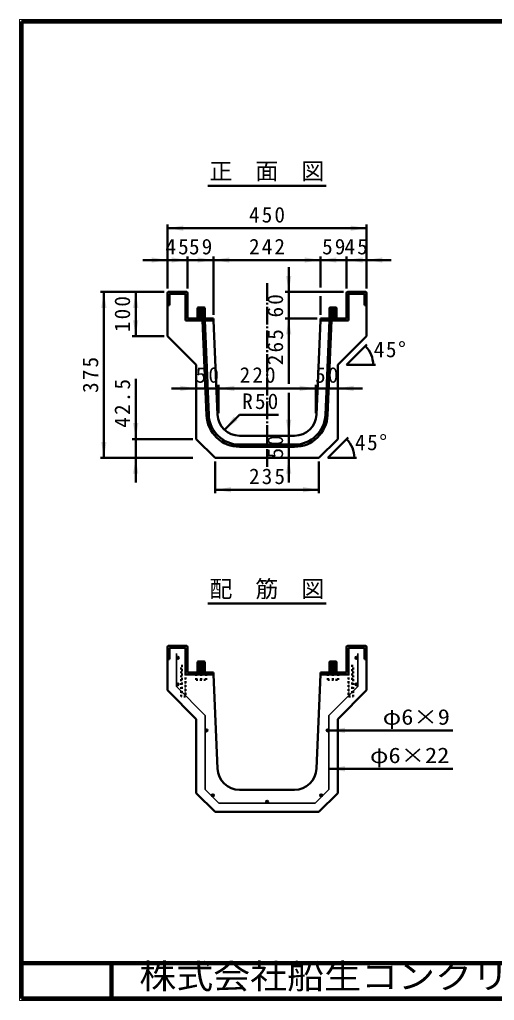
# Model space of a CAD drawing. Units: millimetres, scale not verified. Extents: x 100 to 4105, y 100 to 2870.
# Drawn here: x 100 to 1442, y 100 to 2870 of the extents above; entities that cross this region are included whole.
import ezdxf
from ezdxf.enums import TextEntityAlignment as Align

# ---------------------------------------------------------------- set-up
doc = ezdxf.new("R2010")
doc.units = ezdxf.units.MM
doc.header["$LTSCALE"] = 5
doc.linetypes.add('USER1', pattern=[2.2, 1, -1.2])
doc.linetypes.add('USER2', pattern=[13.4, 10, -1.2, 1, -1.2])
doc.layers.add('V-nasSTD', color=7, linetype='Continuous', lineweight=50)
doc.styles.add('ＭＳ ゴシック', font='')
doc.styles.get('ＭＳ ゴシック').set_extended_font_data('MS Gothic')

msp = doc.modelspace()

# ---------------------------------------------------------------- hatches: boundary and pattern name
at = {"layer": 'V-nasSTD'}
for points in [[(563.249, 2288.464), (518.249, 2280.964), (563.249, 2273.464)], [(1035.749, 2273.464), (1080.749, 2280.964), (1035.749, 2288.464)], [(473.249, 2183.464), (518.249, 2190.964), (473.249, 2198.464)], [(529.499, 2183.464), (574.499, 2190.964), (529.499, 2198.464)], [(603.249, 2183.464), (648.249, 2190.964), (603.249, 2198.464)], [(693.249, 2198.464), (648.249, 2190.964), (693.249, 2183.464)], [(905.749, 2183.464), (950.749, 2190.964), (905.749, 2198.464)], [(995.749, 2198.464), (950.749, 2190.964), (995.749, 2183.464)], [(1069.499, 2198.464), (1024.499, 2190.964), (1069.499, 2183.464)], [(1125.749, 2198.464), (1080.749, 2190.964), (1125.749, 2183.464)], [(853.249, 2145.964), (860.749, 2100.964), (868.249, 2145.964)], [(345.749, 2055.964), (338.249, 2100.964), (330.749, 2055.964)], [(435.749, 2055.964), (428.249, 2100.964), (420.749, 2055.964)], [(568.874, 2095.027), (568.874, 2020.339), (648.249, 2020.339), (648.249, 2025.964), (623.874, 2025.964), (602.624, 2025.964), (574.499, 2025.964), (574.499, 2097.839, 0.41421), (571.374, 2100.964), (521.374, 2100.964, 0.41421), (518.249, 2097.839), (518.249, 2063.464), (523.874, 2063.464), (523.874, 2095.027), (524.187, 2095.339), (568.562, 2095.339)], [(1024.499, 2025.964), (996.374, 2025.964), (975.124, 2025.964), (950.749, 2025.964), (950.749, 2020.339), (1030.124, 2020.339), (1030.124, 2095.027), (1030.437, 2095.339), (1074.812, 2095.339), (1075.124, 2095.027), (1075.124, 2063.464), (1080.749, 2063.464), (1080.749, 2097.839, 0.41421), (1077.624, 2100.964), (1027.624, 2100.964, 0.41421), (1024.499, 2097.839)], [(868.249, 1980.964), (860.749, 2025.964), (853.249, 1980.964)], [(420.749, 2020.964), (428.249, 1975.964), (435.749, 2020.964)], [(554.499, 1820.964), (599.499, 1828.464), (554.499, 1835.964)], [(706.999, 1835.964), (661.999, 1828.464), (706.999, 1820.964)], [(891.999, 1820.964), (936.999, 1828.464), (891.999, 1835.964)], [(1044.499, 1820.964), (999.499, 1828.464), (1044.499, 1835.964)], [(705.549, 1748.871), (679.032, 1711.747), (716.155, 1738.264)], [(420.749, 1730.339), (428.249, 1685.339), (435.749, 1730.339)], [(853.249, 1739.714), (860.749, 1694.714), (868.249, 1739.714)], [(330.749, 1677.214), (338.249, 1632.214), (345.749, 1677.214)], [(435.749, 1587.214), (428.249, 1632.214), (420.749, 1587.214)], [(868.249, 1587.214), (860.749, 1632.214), (853.249, 1587.214)], [(697.624, 1549.714), (652.624, 1542.214), (697.624, 1534.714)], [(901.374, 1534.714), (946.374, 1542.214), (901.374, 1549.714)], [(543.249, 1067.57, 1), (550.749, 1067.57, 1)], [(1055.749, 1067.57, -1), (1048.249, 1067.57, -1)], [(543.249, 992.57, 1), (550.749, 992.57, 1)], [(1055.749, 992.57, -1), (1048.249, 992.57, -1)], [(624.499, 862.57, 1), (631.999, 862.57, 1)], [(974.499, 862.57, -1), (966.999, 862.57, -1)], [(1019.499, 870.07), (974.499, 862.57), (1019.499, 855.07)], [(1019.499, 761.599), (974.499, 754.099), (1019.499, 746.599)], [(643.739, 676.455, 1), (649.043, 681.758, 1)], [(955.259, 676.455, 1), (949.956, 681.758, 1)], [(799.499, 657.214, 1), (799.499, 664.714, 1)]]:
    msp.add_hatch(color=256, dxfattribs=at).paths.add_polyline_path(points)

# ---------------------------------------------------------------- linework, layer by layer
at = {"layer": 'V-nasSTD', "lineweight": 100}
for p, q in [((105, 2865), (105, 105)), ((4100, 2865), (105, 2865)), ((105, 205), (4100, 205)), ((360, 205), (360, 105)), ((105, 105), (4100, 105))]:
    msp.add_line(p, q, dxfattribs=at)
at = {"layer": 'V-nasSTD'}
for p, q in [((632.499, 2400.964), (966.499, 2400.964)), ((518.249, 2290.964), (518.249, 2110.964)), ((1080.749, 2280.964), (518.249, 2280.964)), ((1080.749, 2290.964), (1080.749, 2110.964)), ((518.249, 2190.964), (448.249, 2190.964)), ((574.499, 2190.964), (518.249, 2190.964)), ((574.499, 2200.964), (574.499, 2110.964)), ((648.249, 2190.964), (574.499, 2190.964)), ((648.249, 2200.964), (648.249, 2035.964)), ((950.749, 2190.964), (648.249, 2190.964)), ((950.749, 2200.964), (950.749, 2113.464)), ((950.749, 2190.964), (1024.499, 2190.964)), ((1024.499, 2200.964), (1024.499, 2110.964)), ((1024.499, 2190.964), (1080.749, 2190.964)), ((1080.749, 2190.964), (1150.749, 2190.964)), ((860.749, 2100.964), (860.749, 2170.964)), ((508.249, 2100.964), (328.249, 2100.964)), ((338.249, 2100.964), (338.249, 1632.214)), ((428.249, 2100.964), (428.249, 1975.964)), ((518.249, 2097.839), (518.249, 1975.964)), ((518.249, 2097.839), (518.249, 2063.464)), ((571.374, 2100.964), (521.374, 2100.964)), ((571.374, 2100.964), (521.374, 2100.964)), ((523.874, 2095.027), (524.187, 2095.339)), ((523.874, 2095.027), (523.874, 2063.464)), ((523.874, 2063.464), (523.874, 2095.027)), ((568.562, 2095.339), (524.187, 2095.339)), ((524.187, 2095.339), (568.562, 2095.339)), ((568.562, 2095.339), (568.874, 2095.027)), ((568.874, 2095.027), (568.874, 2020.339)), ((568.874, 2095.027), (568.874, 2020.339)), ((574.499, 2097.839), (574.499, 2025.964)), ((574.499, 2025.964), (574.499, 2097.839)), ((850.749, 2100.964), (1015.749, 2100.964)), ((860.749, 2100.964), (860.749, 2025.964)), ((950.749, 2088.464), (950.749, 2035.964)), ((1024.499, 2097.839), (1024.499, 2025.964)), ((1024.499, 2097.839), (1024.499, 2025.964)), ((1027.624, 2100.964), (1077.624, 2100.964)), ((1077.624, 2100.964), (1027.624, 2100.964)), ((1030.124, 2095.027), (1030.437, 2095.339)), ((1030.124, 2095.027), (1030.124, 2020.339)), ((1030.124, 2020.339), (1030.124, 2095.027)), ((1030.437, 2095.339), (1074.812, 2095.339)), ((1030.437, 2095.339), (1074.812, 2095.339)), ((1074.812, 2095.339), (1075.124, 2095.027)), ((1075.124, 2095.027), (1075.124, 2063.464)), ((1075.124, 2095.027), (1075.124, 2063.464)), ((1080.749, 1975.964), (1080.749, 2097.839)), ((1080.749, 2063.464), (1080.749, 2097.839)), ((523.874, 2063.464), (518.249, 2063.464)), ((518.249, 2063.464), (523.874, 2063.464)), ((604.499, 2057.214), (603.249, 2055.964)), ((603.249, 2032.214), (603.249, 2055.964)), ((623.249, 2055.064), (603.249, 2054.365)), ((623.249, 2052.564), (603.249, 2051.865)), ((623.249, 2050.064), (603.249, 2049.365)), ((621.999, 2057.214), (604.499, 2057.214)), ((621.999, 2057.214), (623.249, 2055.964)), ((623.249, 2032.214), (623.249, 2055.964)), ((976.999, 2057.214), (975.749, 2055.964)), ((975.749, 2032.214), (975.749, 2055.964)), ((975.749, 2055.064), (995.749, 2054.365)), ((975.749, 2052.564), (995.749, 2051.865)), ((975.749, 2050.064), (995.749, 2049.365)), ((976.999, 2057.214), (994.499, 2057.214)), ((994.499, 2057.214), (995.749, 2055.964)), ((995.749, 2032.214), (995.749, 2055.964)), ((1075.124, 2063.464), (1080.749, 2063.464)), ((1075.124, 2063.464), (1080.749, 2063.464)), ((648.249, 2025.964), (574.499, 2025.964)), ((602.624, 2025.964), (574.499, 2025.964)), ((602.624, 2025.964), (603.249, 2032.214)), ((623.874, 2025.964), (602.624, 2025.964)), ((623.249, 2047.564), (603.249, 2046.865)), ((623.249, 2045.064), (603.249, 2044.365)), ((623.249, 2042.564), (603.249, 2041.865)), ((623.249, 2040.064), (603.249, 2039.365)), ((623.249, 2037.564), (603.249, 2036.865)), ((623.249, 2035.064), (603.249, 2034.365)), ((603.249, 2032.214), (623.249, 2032.214)), ((623.249, 2032.564), (613.249, 2032.214)), ((623.874, 2025.964), (623.249, 2032.214)), ((648.249, 2025.964), (623.874, 2025.964)), ((648.249, 2020.339), (648.249, 2025.964)), ((648.249, 2020.339), (648.249, 2025.964)), ((850.749, 2025.964), (940.749, 2025.964)), ((860.749, 2025.964), (860.749, 1840.964)), ((1024.499, 2025.964), (950.749, 2025.964)), ((950.749, 2020.339), (950.749, 2025.964)), ((975.124, 2025.964), (950.749, 2025.964)), ((950.749, 2025.964), (950.749, 2020.339)), ((975.124, 2025.964), (975.749, 2032.214)), ((996.374, 2025.964), (975.124, 2025.964)), ((975.749, 2047.564), (995.749, 2046.865)), ((975.749, 2045.064), (995.749, 2044.365)), ((975.749, 2042.564), (995.749, 2041.865)), ((975.749, 2040.064), (995.749, 2039.365)), ((975.749, 2037.564), (995.749, 2036.865)), ((975.749, 2035.064), (995.749, 2034.365)), ((975.749, 2032.564), (985.749, 2032.214)), ((995.749, 2032.214), (975.749, 2032.214)), ((996.374, 2025.964), (995.749, 2032.214)), ((1024.499, 2025.964), (996.374, 2025.964)), ((648.249, 2020.339), (568.874, 2020.339)), ((568.874, 2020.339), (648.249, 2020.339)), ((616.971, 2020.339), (628.249, 1753.259)), ((623.227, 2020.339), (634.494, 1753.523)), ((648.249, 2020.339), (659.471, 1754.578)), ((939.527, 1754.578), (950.749, 2020.339)), ((950.749, 2020.339), (1030.124, 2020.339)), ((950.749, 2020.339), (1030.124, 2020.339)), ((964.505, 1753.523), (975.772, 2020.339)), ((970.749, 1753.259), (982.027, 2020.339)), ((508.249, 1975.964), (418.249, 1975.964)), ((518.249, 1975.964), (599.499, 1894.714)), ((999.499, 1894.714), (1080.749, 1975.964)), ((1081.952, 1952.167), (1024.499, 1894.714)), ((599.499, 1894.714), (599.499, 1685.339)), ((999.499, 1894.714), (999.499, 1685.339)), ((1024.499, 1894.714), (1105.749, 1894.714)), ((428.249, 1685.339), (428.249, 1855.339)), ((599.499, 1828.464), (529.499, 1828.464)), ((661.999, 1828.464), (599.499, 1828.464)), ((661.999, 1758.464), (661.999, 1838.464)), ((661.999, 1828.464), (936.999, 1828.464)), ((936.999, 1758.464), (936.999, 1838.464)), ((999.499, 1828.464), (936.999, 1828.464)), ((999.499, 1828.464), (1069.499, 1828.464)), ((860.749, 1815.964), (860.749, 1694.714)), ((679.032, 1711.747), (721.459, 1754.174)), ((831.459, 1754.174), (721.459, 1754.174)), ((721.916, 1694.714), (877.083, 1694.714)), ((860.749, 1694.714), (860.749, 1632.214)), ((589.499, 1685.339), (418.249, 1685.339)), ((428.249, 1685.339), (428.249, 1632.214)), ((599.499, 1685.339), (652.624, 1632.214)), ((721.916, 1669.714), (877.083, 1669.714)), ((721.916, 1663.464), (877.083, 1663.464)), ((946.374, 1632.214), (999.499, 1685.339)), ((1028.827, 1689.667), (971.374, 1632.214)), ((589.499, 1632.214), (328.249, 1632.214)), ((428.249, 1632.214), (428.249, 1562.214)), ((652.624, 1632.214), (946.374, 1632.214)), ((652.624, 1622.214), (652.624, 1532.214)), ((860.749, 1632.214), (860.749, 1562.214)), ((946.374, 1622.214), (946.374, 1532.214)), ((971.374, 1632.214), (1052.624, 1632.214)), ((652.624, 1542.214), (946.374, 1542.214)), ((632.499, 1220.964), (966.499, 1220.964)), ((518.249, 1097.839), (518.249, 1063.464)), ((571.374, 1100.964), (521.374, 1100.964)), ((523.874, 1095.027), (523.874, 1063.464)), ((568.562, 1095.339), (524.187, 1095.339)), ((568.874, 1095.027), (568.874, 1020.339)), ((574.499, 1097.839), (574.499, 1025.964)), ((1024.499, 1097.839), (1024.499, 1025.964)), ((1027.624, 1100.964), (1077.624, 1100.964)), ((1030.124, 1095.027), (1030.124, 1020.339)), ((1030.437, 1095.339), (1074.812, 1095.339)), ((1075.124, 1095.027), (1075.124, 1063.464)), ((1080.749, 1097.839), (1080.749, 1063.464)), ((518.249, 1063.464), (518.249, 975.964)), ((523.874, 1063.464), (518.249, 1063.464)), ((604.499, 1057.214), (603.249, 1055.964)), ((603.249, 1032.214), (603.249, 1055.964)), ((623.249, 1055.064), (603.249, 1054.365)), ((621.999, 1057.214), (604.499, 1057.214)), ((621.999, 1057.214), (623.249, 1055.964)), ((623.249, 1032.214), (623.249, 1055.964)), ((976.999, 1057.214), (975.749, 1055.964)), ((975.749, 1032.214), (975.749, 1055.964)), ((975.749, 1055.064), (995.749, 1054.365)), ((976.999, 1057.214), (994.499, 1057.214)), ((994.499, 1057.214), (995.749, 1055.964)), ((995.749, 1032.214), (995.749, 1055.964)), ((1075.124, 1063.464), (1080.749, 1063.464)), ((1080.749, 975.964), (1080.749, 1063.464)), ((648.249, 1025.964), (574.499, 1025.964)), ((602.624, 1025.964), (603.249, 1032.214)), ((623.249, 1052.564), (603.249, 1051.865)), ((623.249, 1050.064), (603.249, 1049.365)), ((623.249, 1047.564), (603.249, 1046.865)), ((623.249, 1045.064), (603.249, 1044.365)), ((623.249, 1042.564), (603.249, 1041.865)), ((623.249, 1040.064), (603.249, 1039.365)), ((623.249, 1037.564), (603.249, 1036.865)), ((623.249, 1035.064), (603.249, 1034.365)), ((603.249, 1032.214), (623.249, 1032.214)), ((623.249, 1032.564), (613.249, 1032.214)), ((623.874, 1025.964), (623.249, 1032.214)), ((648.249, 1020.339), (648.249, 1025.964)), ((1024.499, 1025.964), (950.749, 1025.964)), ((950.749, 1020.339), (950.749, 1025.964)), ((975.124, 1025.964), (975.749, 1032.214)), ((975.749, 1052.564), (995.749, 1051.865)), ((975.749, 1050.064), (995.749, 1049.365)), ((975.749, 1047.564), (995.749, 1046.865)), ((975.749, 1045.064), (995.749, 1044.365)), ((975.749, 1042.564), (995.749, 1041.865)), ((975.749, 1040.064), (995.749, 1039.365)), ((975.749, 1037.564), (995.749, 1036.865)), ((975.749, 1035.064), (995.749, 1034.365)), ((975.749, 1032.564), (985.749, 1032.214)), ((995.749, 1032.214), (975.749, 1032.214)), ((996.374, 1025.964), (995.749, 1032.214)), ((648.249, 1020.339), (568.874, 1020.339)), ((648.249, 1020.339), (659.471, 754.578)), ((939.527, 754.578), (950.749, 1020.339)), ((950.749, 1020.339), (1030.124, 1020.339)), ((518.249, 975.964), (599.499, 894.714)), ((999.499, 894.714), (1080.749, 975.964)), ((599.499, 894.714), (599.499, 685.339)), ((999.499, 894.714), (999.499, 685.339)), ((974.499, 862.57), (1324.499, 862.57)), ((974.499, 754.099), (1324.499, 754.099)), ((721.916, 694.714), (877.083, 694.714)), ((599.499, 685.339), (652.624, 632.214)), ((946.374, 632.214), (999.499, 685.339)), ((652.624, 632.214), (946.374, 632.214))]:
    msp.add_line(p, q, dxfattribs=at)
at = {"layer": 'V-nasSTD', "linetype": 'USER2'}
msp.add_line((799.499, 1607.214), (799.499, 2125.964), dxfattribs=at)
at = {"layer": 'V-nasSTD', "lineweight": 35}
for p, q in [((543.249, 1080.07), (543.249, 986.32)), ((1055.749, 986.32), (1055.749, 1080.07)), ((543.249, 986.32), (624.499, 905.07)), ((974.499, 905.07), (1055.749, 986.32)), ((624.499, 905.07), (624.499, 695.695)), ((974.499, 695.695), (974.499, 905.07)), ((624.499, 695.695), (662.98, 657.214)), ((936.019, 657.214), (974.499, 695.695)), ((662.98, 657.214), (936.019, 657.214))]:
    msp.add_line(p, q, dxfattribs=at)
at = {"layer": 'V-nasSTD', "linetype": 'USER1'}
for p, q in [((556.374, 957.839), (556.374, 1045.339)), ((556.374, 1045.339), (568.874, 1045.339)), ((556.374, 1032.839), (568.874, 1032.839)), ((568.874, 1045.339), (568.874, 957.839)), ((602.624, 1025.964), (602.062, 1020.339)), ((623.874, 1025.964), (624.437, 1020.339)), ((975.124, 1025.964), (974.562, 1020.339)), ((996.374, 1025.964), (996.937, 1020.339)), ((1030.124, 1045.339), (1030.124, 957.839)), ((1042.624, 1045.339), (1030.124, 1045.339)), ((1042.624, 1032.839), (1030.124, 1032.839)), ((1042.624, 957.839), (1042.624, 1045.339)), ((556.374, 1020.339), (568.874, 1020.339)), ((556.374, 1007.839), (568.874, 1007.839)), ((598.874, 1005.339), (598.874, 1020.339)), ((598.874, 1005.339), (627.624, 1005.339)), ((613.249, 1005.339), (613.249, 1020.339)), ((627.624, 1005.339), (627.624, 1020.339)), ((971.374, 1005.339), (971.374, 1020.339)), ((971.374, 1005.339), (1000.124, 1005.339)), ((985.749, 1005.339), (985.749, 1020.339)), ((1000.124, 1005.339), (1000.124, 1020.339)), ((1042.624, 1020.339), (1030.124, 1020.339)), ((1042.624, 1007.839), (1030.124, 1007.839)), ((556.374, 995.339), (568.874, 995.339)), ((556.374, 982.839), (568.874, 982.839)), ((556.374, 970.339), (568.874, 970.339)), ((1042.624, 995.339), (1030.124, 995.339)), ((1042.624, 982.839), (1030.124, 982.839)), ((1042.624, 970.339), (1030.124, 970.339)), ((568.874, 957.839), (556.374, 957.839)), ((1030.124, 957.839), (1042.624, 957.839))]:
    msp.add_line(p, q, dxfattribs=at)
at = {"layer": 'V-nasSTD', "lineweight": 13}
msp.add_lwpolyline([(100, 100), (100, 2870), (4105, 2870), (4105, 100)], close=True, dxfattribs=at)
for points in [[(643.739, 676.455, 1), (649.043, 681.758, 1)], [(955.259, 676.455, 1), (949.956, 681.758, 1)]]:
    msp.add_lwpolyline(points, format="xyb", close=True, dxfattribs=at)
at = {"layer": 'V-nasSTD', "lineweight": 35}
for centre in [(546.999, 1067.57), (1051.999, 1067.57), (546.999, 992.57), (1051.999, 992.57), (628.249, 862.57), (970.749, 862.57), (646.391, 679.106), (952.607, 679.106), (799.499, 660.964)]:
    msp.add_circle(centre, 3.75, dxfattribs=at)
at = {"layer": 'V-nasSTD'}
for centre, radius, start, end in [((521.374, 2097.839), 3.125, 90, 180), ((521.374, 2097.839), 3.125, 90, 180), ((524.187, 2095.027), 0.312, 90, 180), ((568.562, 2095.027), 0.312, 0, 90), ((571.374, 2097.839), 3.125, 0, 90), ((571.374, 2097.839), 3.125, 0, 90), ((1027.624, 2097.839), 3.125, 90, 180), ((1027.624, 2097.839), 3.125, 90, 180), ((1030.437, 2095.027), 0.312, 90, 180), ((1074.812, 2095.027), 0.312, 0, 90), ((1077.624, 2097.839), 3.125, 0, 90), ((1077.624, 2097.839), 3.125, 0, 90), ((1024.499, 1894.714), 75, 0, 45), ((721.916, 1757.214), 93.75, 182.41796, 270), ((721.916, 1757.214), 87.5, 182.41796, 270), ((721.916, 1757.214), 62.5, 182.41796, 270), ((877.083, 1757.214), 62.5, 270, 357.58204), ((877.083, 1757.214), 87.5, 270, 357.58204), ((877.083, 1757.214), 93.75, 270, 357.58204), ((971.374, 1632.214), 75, 0, 45), ((521.374, 1097.839), 3.125, 90, 180), ((524.187, 1095.027), 0.312, 90, 180), ((568.562, 1095.027), 0.312, 0, 90), ((571.374, 1097.839), 3.125, 0, 90), ((1027.624, 1097.839), 3.125, 90, 180), ((1030.437, 1095.027), 0.312, 90, 180), ((1074.812, 1095.027), 0.312, 0, 90), ((1077.624, 1097.839), 3.125, 0, 90), ((721.916, 757.214), 62.5, 182.41796, 270), ((877.083, 757.214), 62.5, 270, 357.58204)]:
    msp.add_arc(centre, radius, start, end, dxfattribs=at)

# ---------------------------------------------------------------- texts
at = {"layer": 'V-nasSTD', "style": 'ＭＳ ゴシック'}
for s, p in [('正\u3000面\u3000図', (636.495, 2465.964)), ('配\u3000筋\u3000図', (636.495, 1285.964))]:
    msp.add_text(s, height=47.65, dxfattribs=at).set_placement(p, align=Align.TOP_LEFT)
for s, height, width, p in [('φ6×9', 43.99, 1.15, (1126.499, 922.57)), ('φ6×22', 43.99, 1.15, (1090.499, 814.099)), ('株式会社船生コンクリート工業', 69.65, 1.1, (438.279, 202.55))]:
    msp.add_text(s, height=height, dxfattribs=dict(at, width=width)).set_placement(p, align=Align.TOP_LEFT)
at = {"layer": 'V-nasSTD', "char_height": 43.99, "attachment_point": 1, "style": 'ＭＳ ゴシック'}
for s, insert in [('\\T1.2;450', (748.512, 2340.964)), ('\\T1.2;45', (512.227, 2250.964)), ('\\T1.2;59', (578.874, 2250.964)), ('\\T1.2;242', (748.512, 2250.964)), ('\\T1.2;59', (955.124, 2250.964)), ('\\T1.2;45', (1018.477, 2250.964)), ('\\T1.15;45°', (1101.08, 1960.381)), ('\\T1.2;50', (597.749, 1888.464)), ('\\T1.2;220', (721.999, 1888.464)), ('\\T1.2;50', (935.249, 1888.464)), ('\\T1.2;R50', (729.459, 1814.174)), ('\\T1.15;45°', (1047.955, 1697.881)), ('\\T1.2;235', (748.512, 1602.214))]:
    msp.add_mtext(s, dxfattribs=dict(at, insert=insert))
at = {"layer": 'V-nasSTD', "char_height": 43.99, "attachment_point": 1, "rotation": 90, "style": 'ＭＳ ゴシック'}
for s, insert in [('\\T1.2;100', (368.249, 1987.477)), ('\\T1.2;60', (800.749, 2028.744)), ('\\T1.2;265', (800.749, 1893.964)), ('\\T1.2;375', (278.249, 1815.602)), ('\\T1.2;42.5', (368.249, 1717.339)), ('\\T1.2;50', (800.749, 1630.464))]:
    msp.add_mtext(s, dxfattribs=dict(at, insert=insert))

doc.saveas('drawing.dxf')
